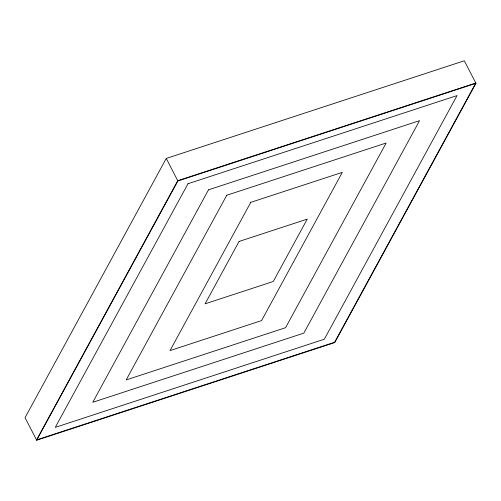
<?xml version="1.0" encoding="UTF-8"?>
<svg xmlns="http://www.w3.org/2000/svg" width="501" height="501" viewBox="0 0 501 501"><rect width="100%" height="100%" fill="white"/><g stroke="black" fill="none" stroke-linecap="round" stroke-linejoin="round"><path stroke-width="0.75" d="M166.251 158.448L25.05 417.684L36.686 440.222L334.749 342.552L475.95 83.316L464.314 60.778L166.251 158.448L177.886 180.986L36.686 440.222M334.599 342.264L475.8 83.022L177.736 180.692L36.535 439.928L334.599 342.264L334.749 342.552M177.886 180.986L475.95 83.316M187.994 183.735L55.285 427.378L324.335 339.215L457.044 95.572L187.994 183.735M208.504 189.823L92.779 402.284L303.825 333.134L419.55 120.666L208.504 189.823M226.771 195.24L126.171 379.94L285.557 327.71L386.158 143.017L226.771 195.24M250.757 202.36L170.021 350.594L261.572 320.59L342.308 172.363L250.757 202.36M239.065 241.457L205.091 303.831L273.264 281.493L307.238 219.119L239.065 241.457"/></g></svg>
